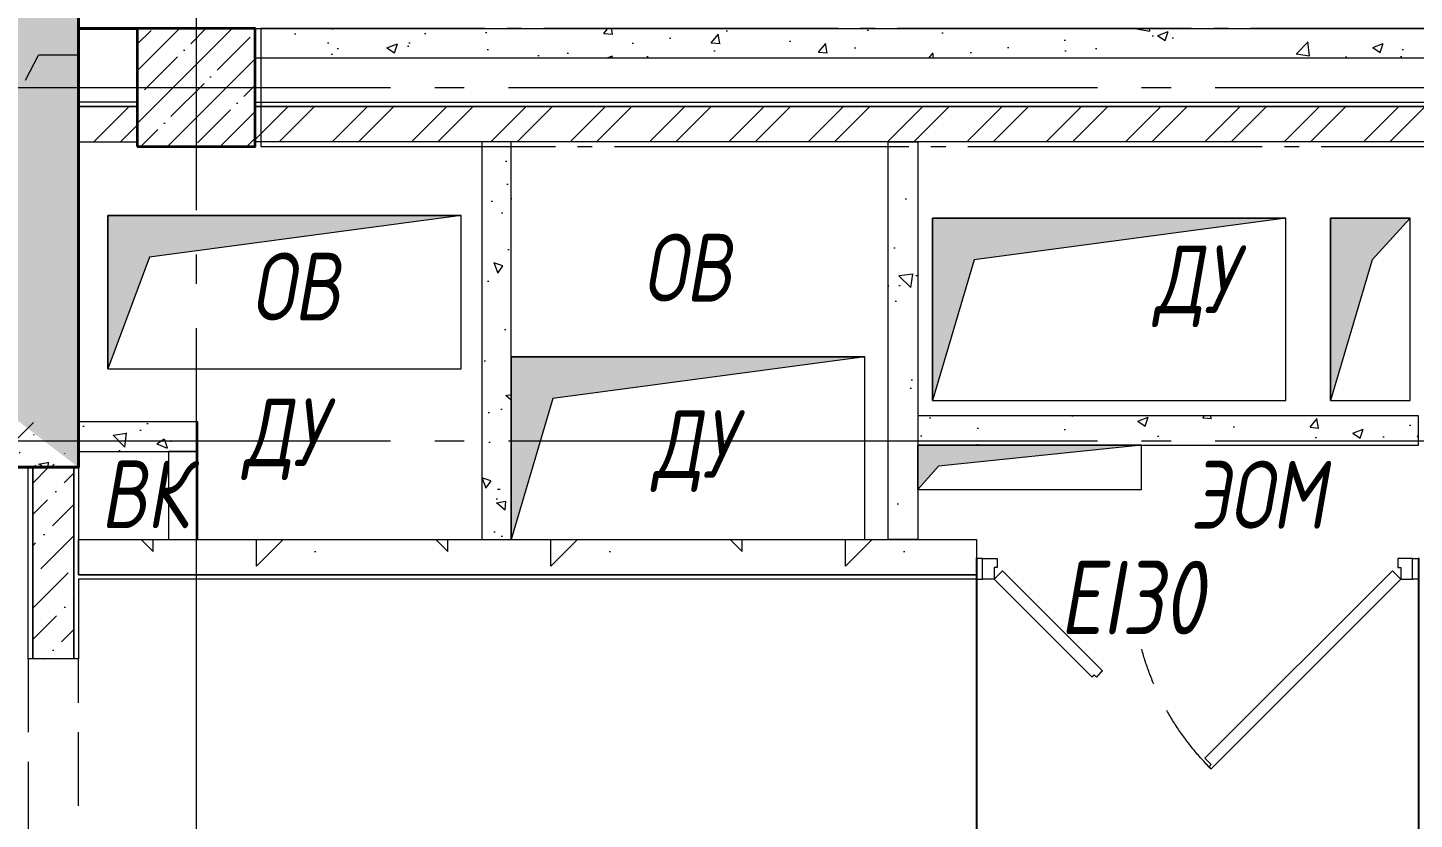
# Model space of a CAD drawing. Header units: millimetres. Extents: x -85420 to 1195317, y -69347 to 470418.
# Drawn here: x 441374 to 446082, y 56291 to 58979 of the extents above; entities that cross this region are included whole.
import ezdxf

# ---------------------------------------------------------------- set-up
doc = ezdxf.new("R2010")
doc.units = ezdxf.units.MM
for name, pattern in [('GOST2.303 6', [12, 8, -1.5, 1, -1.5]), ('ГОСТ 2.303 4', [7, 5, -2, 0]), ('ГОСТ 2.303 5', [24, 20, -1.5, 1, -1.5]), ('ГОСТ 2.303 6', [12, 8, -1.5, 1, -1.5]), ('осевая', [50.800000000000004, 31.75, -6.35, 6.35, -6.35])]:
    doc.linetypes.add(name, pattern=pattern)
for name, color, linetype, lineweight in [('!М_Двери_ЭОМ', 7, 'Continuous', 15), ('!М_Отверстия в перекрытиях', 253, 'Continuous', 15), ('!М_Перегородки_пеноблок', 7, 'Continuous', 20), ('!ФС_Проемы_двери', 7, 'ГОСТ 2.303 4', 15), ('!ФС_Ригели_балки', 251, 'ГОСТ 2.303 6', 15), ('+АР_Осевые линии', 252, 'GOST2.303 6', 9), ('+АР_Стены внутренние', 250, 'Continuous', 18), ('АР_Колонны', 5, 'Continuous', 35), ('АР_колонны штриховка', 193, 'Continuous', 5), ('АР_штриховка несущих стен', 250, 'Continuous', 0), ('Колонны', 7, 'Continuous', 25), ('СПДС_+АР_Стены', 250, 'Continuous', 20), ('СПДС_РАЗМЕРЫ', 252, 'Continuous', 0), ('стены', 7, 'Continuous', 40), ('ТОНКАЯ', 253, 'Continuous', 0)]:
    doc.layers.add(name, color=color, linetype=linetype, lineweight=lineweight)
doc.layers.add('ОСИ', color=7, linetype='осевая', lineweight=13, true_color=0x999999)
doc.layers.add('ПБ_граница', color=7, linetype='ГОСТ 2.303 4', lineweight=40, true_color=0xdb0000)
doc.styles.add('ГОСТ 2.304', font='CS_Gost2304.shx', dxfattribs={"oblique": 10})
doc.dimstyles.new('СПДС', dxfattribs={"dimscale": 100, "dimtxt": 2.5, "dimasz": 2.5, "dimexe": 2, "dimexo": 0.625, "dimgap": 1, "dimtad": 1, "dimdec": 0, "dimrnd": 5, "dimtxsty": 'ГОСТ 2.304', "dimblk": 'OBLIQUE', "dimblk1": 'OBLIQUE', "dimblk2": 'OBLIQUE', "dimcen": 2.5, "dimdle": 2, "dimadec": 0, "dimazin": 2, "dimtfac": 0.75, "dimtdec": 4, "dimtmove": 1, "dimatfit": 3, "dimfxl": 1, "dimtfill": 1, "dimtolj": 1, "dimarcsym": 1})
pattern_1 = [(140, (5.93523210538777e-14, 1.00000000000006), (31.87817107780613, 364.369337992008), [38.1, -419.1]), (85, (5.93523210538777e-14, 1.00000000000006), (-382.1136904780703, -70.48684284993872), [30.48, -335.28116834]), (190.4514446999999, (2.656507000000055, 31.36401400000006), (-350.2355038243903, 293.8824941807065), [32.38001759999999, -356.1804891999999]), (136.1842, (-101.5999999999999, 1.000000000000045), (84.08465586545422, 542.1580817842598), [57.14999999999998, -628.6499999999996]), (186.6355576099999, (-94.59299999999998, 46.17980000000005), (-494.8522491954431, 474.808268103006), [48.57004627999999, -534.2712163199999]), (81.18415116999998, (-101.5999999999999, 1.000000000000045), (-494.8522491710653, 474.8082681299541), [45.71993414, -502.91946384]), (111, (-76.19999999999997, 51.80000000000004), (204.5303963741752, 303.2287825382651), [38.09999999999999, -419.0999999999999]), (55.99999999999997, (-76.19999999999997, 51.80000000000004), (-368.3759322446385, 123.6040566952941), [30.47999999999999, -335.2799999999999]), (161.451445, (-59.15580019999995, 77.06906520000004), (-163.8455377718105, 426.8328385574323), [32.38001759999997, -356.1798751999997]), (127.5, (5.93523210538777e-14, 1.00000000000006), (-169.1100777463062, 6.177206501183609), [0, -331.216, 0, -340.36, 0, -336.55]), (97.49999999999996, (5.93523210538777e-14, 1.00000000000006), (-200.361149636239, 133.6393250206115), [0, -194.056, 0, -323.5959999999999, 0, -128.27]), (57.49999999999999, (7.497730110388003e-14, -112.2839999999999), (11.45748798534685, 271.1811903337428), [0, -127, 0, -396.24, 0, -525.7799999999999]), (47.5, (8.19840186150918e-14, -163.0839999999999), (-50.8529820666661, 296.2583627720361), [0, -165.1, 0, -263.1439999999999, 0, -373.3799999999999])]
pattern_2 = [(49.99999999999999, (1.00000000000006, 5.946736380903647e-14), (364.369337992008, -31.87817107780618), [38.1, -419.1]), (355, (1.00000000000006, 5.946736380903647e-14), (-70.48684284993867, 382.1136904780703), [30.48, -335.28116834]), (100.4514446999999, (31.36401400000006, -2.656506999999941), (293.8824941807065, 350.2355038243902), [32.38001759999999, -356.1804891999999]), (46.18419999999995, (1.000000000000062, 101.6000000000001), (542.1580817842598, -84.08465586545431), [57.14999999999998, -628.6499999999997]), (96.63555760999995, (46.17980000000006, 94.59300000000007), (474.8082681030061, 494.852249195443), [48.57004627999999, -534.2712163199999]), (351.18415117, (1.000000000000062, 101.6000000000001), (474.8082681299541, 494.8522491710652), [45.71993414, -502.91946384]), (20.99999999999998, (51.80000000000005, 76.20000000000007), (303.228782538265, -204.5303963741752), [38.09999999999999, -419.1]), (326, (51.80000000000005, 76.20000000000007), (123.6040566952942, 368.3759322446385), [30.47999999999999, -335.2799999999999]), (71.45144499999996, (77.06906520000005, 59.15580020000006), (426.8328385574323, 163.8455377718105), [32.38001759999998, -356.1798751999998]), (37.49999999999999, (1.00000000000006, 5.946736380903647e-14), (6.177206501183637, 169.1100777463062), [0, -331.216, 0, -340.36, 0, -336.55]), (7.499999999999953, (1.00000000000006, 5.946736380903647e-14), (133.6393250206115, 200.361149636239), [0, -194.056, 0, -323.5959999999999, 0, -128.27]), (327.5, (-112.2839999999999, 6.205984038363095e-14), (271.1811903337428, -11.45748798534689), [0, -127, 0, -396.24, 0, -525.7799999999999]), (317.5, (-163.0839999999999, 6.322238593277649e-14), (296.2583627720361, 50.85298206666605), [0, -165.1, 0, -263.1439999999999, 0, -373.3799999999999])]
pattern_3 = [(45, (0, 0), (0, -269.4076836320747), []), (45, (5792.260000000001, -5971.880000000001), (-269.4076836320747, 0), [])]

# ---------------------------------------------------------------- blocks, each defined once
blk = doc.blocks.new('_Oblique')
at = {"color": 0, "linetype": 'ByBlock', "lineweight": -2}
blk.add_line((-0.5, -0.5), (0.5, 0.5), dxfattribs=at)
blk = doc.blocks.new('*D326')
at = {"layer": 'Defpoints', "color": 0, "ltscale": 100, "transparency": 16777216}
for p in [(444596.4014761783, 57241.4152099858), (446096.3655150173, 57241.4152099858), (446096.3655150173, 55841.4152099858)]:
    blk.add_point(p, dxfattribs=at)
at = {"layer": 'СПДС_РАЗМЕРЫ', "color": 0, "lineweight": -2, "ltscale": 100, "transparency": 16777216}
for p, q in [((444596.4014761783, 57178.9152099858), (444596.4014761783, 55641.4152099858)), ((446096.3655150173, 57178.9152099858), (446096.3655150173, 55641.4152099858)), ((444396.4014761783, 55841.4152099858), (446296.3655150173, 55841.4152099858))]:
    blk.add_line(p, q, dxfattribs=at)
at = {"layer": 'СПДС_РАЗМЕРЫ', "color": 0, "lineweight": -2, "ltscale": 100, "transparency": 16777216, "xscale": 250, "yscale": 250, "zscale": 250, "rotation": 180}
blk.add_blockref('_Oblique', (444596.4014761783, 55841.4152099858), dxfattribs=at)
at = {"layer": 'СПДС_РАЗМЕРЫ', "color": 0, "lineweight": -2, "ltscale": 100, "transparency": 16777216, "xscale": 250, "yscale": 250, "zscale": 250}
blk.add_blockref('_Oblique', (446096.3655150173, 55841.4152099858), dxfattribs=at)
at = {"layer": 'СПДС_РАЗМЕРЫ', "color": 0, "ltscale": 100, "transparency": 16777216, "insert": (445346.3834955978, 56071.59287959091), "char_height": 250, "attachment_point": 5, "style": 'ГОСТ 2.304', "bg_fill": 3, "box_fill_scale": 1.1, "bg_fill_color": 256, "bg_fill_true_color": 13158600, "bg_fill_transparency": 0}
blk.add_mtext('\\A1;1500', dxfattribs=at)
blk = doc.blocks.new('*U259')
at = {"lineweight": 15}
h = blk.add_hatch(dxfattribs=at)
h.set_pattern_fill('AR-CONC', color=256, scale=2, angle=90)
h.set_pattern_definition(pattern_1)
h.paths.add_polyline_path([(5.949024856394093e-14, 5.939693181744587e-14), (3.566591466608315e-15, 405.5633194862236), (99.99999999999999, 405.5633194862236), (100.0000000000001, 7.328299957026333e-14)])
at = {"linetype": 'ByBlock', "ltscale": 100, "transparency": 33554687}
blk.add_lwpolyline([(5.949024856394093e-14, 5.949024856394088e-14), (3.551909734229945e-15, 405.5633194862236), (99.99999999999999, 405.5633194862236), (100.0000000000001, 7.328299957026333e-14)], close=True, dxfattribs=at)
blk = doc.blocks.new('*U254')
at = {"lineweight": 15}
h = blk.add_hatch(dxfattribs=at)
h.set_pattern_fill('AR-CONC', color=256, scale=2, angle=90)
h.set_pattern_definition(pattern_1)
h.paths.add_polyline_path([(100, 299.0700431769653), (100.0000000000001, 7.328299957026333e-14), (5.949024856394093e-14, 5.950795411990839e-14), (1.82354131794682e-14, 299.0700431769653)])
at = {"linetype": 'ByBlock', "ltscale": 100, "transparency": 33554687}
blk.add_lwpolyline([(5.949024856394093e-14, 5.949024856394088e-14), (1.82402621740409e-14, 299.0700431769653), (100, 299.0700431769653), (100.0000000000001, 7.328299957026333e-14)], close=True, dxfattribs=at)
blk = doc.blocks.new('*U143')
at = {"lineweight": 15}
h = blk.add_hatch(dxfattribs=at)
h.set_pattern_fill('AR-CONC', color=256, scale=2, angle=360)
h.set_pattern_definition(pattern_2)
h.paths.add_polyline_path([(6.039613253960852e-14, 5.949024856394087e-14), (5599.999999999999, -6.868117186087375e-14), (5599.999999999999, -100.0000000000001), (5.720177307349691e-14, -99.99999999999994)])
at = {"linetype": 'ByBlock', "ltscale": 100, "transparency": 33554687}
blk.add_lwpolyline([(5.949024856394085e-14, 5.949024856394087e-14), (5599.999999999999, -6.866437890091865e-14), (5599.999999999999, -100.0000000000001), (5.720177307349691e-14, -99.99999999999994)], close=True, dxfattribs=at)
blk = doc.blocks.new('*U84')
at = {"transparency": 33554559}
h = blk.add_hatch(color=256, dxfattribs=at)
h.dxf.hatch_style = 1
h.paths.add_polyline_path([(141.4213562373097, -141.4213562373093), (-1.278976924368181e-13, -620.0000000000003), (0, 0), (270.2646918143546, -8.025903854291805e-07)])
at = {"ltscale": 50}
blk.add_lwpolyline([(0, 0), (1.4210854715202e-14, -619.9999999999997), (270.2646918143546, -619.9999912997237), (270.2646918143546, -8.025903854327753e-07)], close=True, dxfattribs=at)
at = {"lineweight": 15}
blk.add_lwpolyline([(-1.27897692436818e-13, -620.0000000000001), (0, 0), (270.2646918143546, -8.025903854327753e-07), (141.4213562373097, -141.4213562373093)], close=True, dxfattribs=at)
blk = doc.blocks.new('*U81')
at = {"transparency": 33554559}
h = blk.add_hatch(color=256, dxfattribs=at)
h.dxf.hatch_style = 1
h.paths.add_polyline_path([(1200, -3.563574864529073e-06), (141.4213562373097, -141.4213562373093), (-1.321609488513786e-13, -620.0000000000002), (0, 4.135903062765138e-25)])
at = {"ltscale": 50}
blk.add_lwpolyline([(0, 0), (9.947598300641418e-15, -619.9999999999997), (1200, -619.9999940607082), (1200, -3.563574864529074e-06)], close=True, dxfattribs=at)
at = {"lineweight": 15}
blk.add_lwpolyline([(-1.321609488513786e-13, -620.0000000000001), (0, 0), (1200, -3.563574864529074e-06), (141.4213562373097, -141.4213562373093)], close=True, dxfattribs=at)
blk = doc.blocks.new('проем_преобразован_в_статический')
at = {"color": 7, "linetype": 'ГОСТ 2.303 4', "ltscale": 50}
blk.add_wipeout([(-1.1368683772161603e-13, 0), (-4.547473508864641e-13, -1550.0000000000152), (-170.00000710290647, -1550.0000000000152), (-170.00000710290612, 0)], dxfattribs=at)
at = {"linetype": 'ГОСТ 2.303 4', "ltscale": 50}
blk.add_lwpolyline([(-170.0000071029061, 3.055484829876501e-14), (-170.0000071029064, -1550.000000000015), (-3.157474282033978e-13, -1550.000000000015), (2.842170943040401e-14, -6.310887241768094e-30)], close=True, dxfattribs=at)
blk = doc.blocks.new('*U121')
at = {"transparency": 33554559}
h = blk.add_hatch(color=256, dxfattribs=at)
h.dxf.hatch_style = 1
h.paths.add_polyline_path([(0, -150), (0, 0), (760, -2.256930747526753e-06), (70.71067811865487, -70.71067811865464)])
at = {"ltscale": 50}
blk.add_lwpolyline([(0, 0), (1.13686837721616e-13, -149.9999999999995), (760, -149.999992754064), (760, -2.25693074753508e-06)], close=True, dxfattribs=at)
at = {"lineweight": 15}
blk.add_lwpolyline([(0, -150), (0, 0), (760, -2.25693074753508e-06), (70.71067811865487, -70.71067811865464)], close=True, dxfattribs=at)
blk = doc.blocks.new('*U120')
at = {"transparency": 33554559}
h = blk.add_hatch(color=256, dxfattribs=at)
h.dxf.hatch_style = 1
h.paths.add_polyline_path([(0, 4.135903062765138e-25), (1200, -3.563574864529073e-06), (141.4213562373097, -141.4213562373093), (-1.055822096418524e-13, -520.0000000000001)])
at = {"ltscale": 50}
blk.add_lwpolyline([(0, 0), (3.652633751016765e-14, -519.9999999999995), (1200, -519.9999940607082), (1200, -3.563574864529074e-06)], close=True, dxfattribs=at)
at = {"lineweight": 15}
blk.add_lwpolyline([(-1.055822096418524e-13, -520), (0, 0), (1200, -3.563574864529074e-06), (141.4213562373097, -141.4213562373093)], close=True, dxfattribs=at)
blk = doc.blocks.new('*U119')
at = {"transparency": 33554559}
h = blk.add_hatch(color=256, dxfattribs=at)
h.dxf.hatch_style = 1
h.paths.add_polyline_path([(0, 4.135903062765138e-25), (1200, -3.563574864529073e-06), (141.4213562373097, -141.4213562373093), (-1.321609488513786e-13, -620.0000000000002)])
at = {"ltscale": 50}
blk.add_lwpolyline([(0, 0), (9.947598300641418e-15, -619.9999999999997), (1200, -619.9999940607082), (1200, -3.563574864529073e-06)], close=True, dxfattribs=at)
at = {"lineweight": 15}
blk.add_lwpolyline([(-1.321609488513786e-13, -620.0000000000001), (0, 0), (1200, -3.563574864529073e-06), (141.4213562373097, -141.4213562373093)], close=True, dxfattribs=at)
blk = doc.blocks.new('*U133')
at = {"lineweight": 15}
h = blk.add_hatch(dxfattribs=at)
h.set_pattern_fill('AR-CONC', color=256, scale=2, angle=90)
h.set_pattern_definition(pattern_1)
edge = h.paths.add_edge_path()
edge.add_line((7.573064690121713e-29, 5.950795411990839e-14), (1.44449922259508e-13, 1349.97593569709))
edge.add_line((-100, 7.019043354056553e-14), (1.4210854715202e-14, 5.949024856394087e-14))
edge.add_line((-99.99999999999982, 1349.97593569709), (-100, -2.273736754432321e-13))
edge.add_line((1.444677710793485e-13, 1349.97593569709), (-99.9999999999998, 1349.97593569709))
at = {"linetype": 'ByBlock', "ltscale": 100, "transparency": 33554687}
blk.add_lwpolyline([(7.573064690121713e-29, 5.949024856394088e-14), (1.44449922259508e-13, 1349.97593569709), (-99.99999999999982, 1349.97593569709), (-100, 7.019043354056553e-14)], close=True, dxfattribs=at)
blk = doc.blocks.new('*U132')
at = {"lineweight": 15}
h = blk.add_hatch(dxfattribs=at)
h.set_pattern_fill('AR-CONC', color=256, scale=2, angle=90)
h.set_pattern_definition(pattern_1)
h.paths.add_polyline_path([(5.949024856394093e-14, 5.906386491005833e-14), (-1.26704202685346e-13, 1350), (99.99999999999984, 1350), (100.0000000000001, 7.328299957026333e-14)])
at = {"linetype": 'ByBlock', "ltscale": 100, "transparency": 33554687}
blk.add_lwpolyline([(5.949024856394093e-14, 5.949024856394088e-14), (-1.267118900214121e-13, 1350), (99.99999999999984, 1350), (100.0000000000001, 7.328299957026333e-14)], close=True, dxfattribs=at)
blk = doc.blocks.new('*U118')
at = {"lineweight": 15}
h = blk.add_hatch(dxfattribs=at)
h.set_pattern_fill('AR-CONC', color=256, scale=2, angle=360)
h.set_pattern_definition(pattern_2)
edge = h.paths.add_edge_path()
edge.add_line((1700, -3.363004319467677e-13), (1700, 99.99999999999964))
edge.add_line((5.928590951498336e-14, 1.189804971278818e-13), (1700, -3.363034979197652e-13))
edge.add_line((8.627166003733188e-14, 100.0000000000001), (5.949024856394088e-14, 1.13686837721616e-13))
edge.add_line((1700, 99.99999999999966), (2.273736754432321e-13, 100.0000000000001))
at = {"linetype": 'ByBlock', "ltscale": 100, "transparency": 33554687}
blk.add_lwpolyline([(5.949024856394088e-14, 1.189804971278818e-13), (1700, -3.363034979197653e-13), (1700, 99.99999999999966), (8.627166003733188e-14, 100.0000000000001)], close=True, dxfattribs=at)
blk = doc.blocks.new('дверь металл_преобразован_в_статический')
for p, q in [((-88.28427124746122, 28.28427124746122), (-427.670097836206, -311.1015553412844)), ((-391.6330803764904, -331.6330803764913), (-60, 0))]:
    blk.add_line(p, q)
for points in [[(-1499.964038839007, 0), (-1479.964038839007, 0), (-1479.964038839007, 69.99999999999818), (-1499.964038839007, 69.99999999999818)], [(-1439.964038839007, 0), (-1479.964038839007, 0), (-1479.964038839007, 69.99999999999818), (-1429.964038839007, 69.99999999999818), (-1429.964038839007, 40), (-1439.964038839007, 39.99999999999091)], [(-60, 0), (-20, 0), (-20, 69.99999999999818), (-70, 69.99999999999818), (-70, 40), (-60, 39.99999999999091)], [(0, 0), (-20, 0), (-20, 69.99999999999818), (0, 69.99999999999818)], [(-795.8151895588599, -644.1488492801473), (-1439.964038839007, 0), (-1411.679767591551, 28.28427124745576), (-775.2836645236584, -608.1118318204371), (-796.4968679592494, -629.3250352560271), (-788.744121746995, -637.0777814682824)], [(-60, 0), (-391.6330803764959, -331.6330803764859), (-398.7041481883589, -324.5620125646228), (-406.4568944006132, -332.3147587768772), (-427.670097836206, -311.1015553412844), (-88.28427124745576, 28.28427124745576)]]:
    blk.add_lwpolyline(points, close=True)
at = {"linetype": 'ГОСТ 2.303 4', "ltscale": 50}
for centre, radius, start, end in [((-1439.964038839007, 0), 910.9640388390071, 315, 0.628970276015168), ((-60, 0), 480.0682020074355, 178.8064211800575, 223.8064211800941)]:
    blk.add_arc(centre, radius, start, end, dxfattribs=at)
blk = doc.blocks.new('Колонна 400х400')
at = {"layer": 'АР_колонны штриховка'}
h = blk.add_hatch(dxfattribs=at)
h.set_pattern_fill('ANSI35', color=256, scale=20)
h.set_pattern_definition([(45, (-139655.8754315234, -114865.3000987881), (-89.80256121069154, 89.80256121069154), []), (45, (-139566.0728315234, -114865.3000987881), (-89.80256121069154, 89.80256121069154), [158.75, -31.75, 0, -31.75])])
h.paths.add_polyline_path([(-6.676418706774712e-08, 3.284076228737831e-07), (399.9999999332358, 3.284076228737831e-07), (399.9999999332358, 400.0000003284076), (-6.676418706774712e-08, 400.0000003284076)])
at = {"layer": 'АР_Колонны'}
blk.add_lwpolyline([(0, 0), (400, 0), (400, 400), (0, 400)], close=True, dxfattribs=at)
blk = doc.blocks.new('*U49')
at = {"linetype": 'ГОСТ 2.303 5', "ltscale": 50}
blk.add_lwpolyline([(5560, 400), (0, 400), (0, 0), (5560, 1.818989403545856e-12)], close=True, dxfattribs=at)
blk = doc.blocks.new('Из_буфера30619')
blk.add_blockref('*U49', (0, -11999.99999998813))
blk = doc.blocks.new('обследование 2 этаж 1245')
at = {"layer": 'ТОНКАЯ', "ltscale": 100}
for p, q in [((360, -12500), (360, -12650)), ((180, -12735), (225, -12650)), ((360, -12650), (225, -12650)), ((360, -12760), (360, -12650)), ((-75, -12760), (360, -12760)), ((20, -12760), (360, -12760)), ((360, -12760), (360, -14050)), ((360, -14050), (160, -14050))]:
    blk.add_line(p, q, dxfattribs=at)
blk = doc.blocks.new('A$C314F1C93')
at = {"layer": '+АР_Осевые линии', "linetype": 'ГОСТ 2.303 5', "lineweight": 0, "ltscale": 100}
blk.add_line((11540.00000000047, 64233.04186645093), (11540.00000000047, -9232.622227149745), dxfattribs=at)
for points in [[(-4199.99999999968, 43449.99999999988), (75280.00000000006, 43449.99999999988)], [(-4199.99999999968, 42249.99999999988), (75280.00000000006, 42249.99999999988)]]:
    blk.add_lwpolyline(points, dxfattribs=at)

msp = doc.modelspace()

# ---------------------------------------------------------------- block references
at = {"layer": 'ОСИ', "ltscale": 40}
msp.add_blockref('A$C314F1C93', (430406.3725916118, 15326.41521031433, 4.999999999999952e-09), dxfattribs=at)

# ---------------------------------------------------------------- next in the draw order: hatches: boundary and pattern name
at = {"layer": 'АР_штриховка несущих стен', "lineweight": 0}
h = msp.add_hatch(dxfattribs=at)
h.set_pattern_fill('FP_1', color=256, angle=90, style=0, pattern_type=2)
h.set_pattern_definition([(225, (219368.7395056369, 445917.9367795632), (212.1320343559643, -212.1320343559643), [300.0000000000001, -50.00000000000001, 10, -50.00000000000001]), (225, (219156.7395056369, 445917.9367795632), (212.1320343559643, -212.1320343559643), []), (140, (219368.7395056369, 445917.9367795632), (31.37586718776049, 358.6306040025252), [37.5, -412.5]), (85, (219368.7395056369, 445917.9367795632), (-376.0956830054848, -69.37609840310986), [30, -330]), (190.4509999999995, (219371.3545056368, 445947.8227795631), (-344.7173363236747, 289.2568028982388), [31.87000000000002, -350.571]), (136.184, (219268.7395056369, 445917.9367795632), (82.7614966388627, 533.6199696404694), [56.25, -618.75]), (186.6359999999994, (219275.6365056369, 445962.4047795633), (-487.0622145359652, 467.3284015511165), [47.80499999999993, -525.8559999999989]), (81.18399999999997, (219268.7395056369, 445917.9367795632), (-487.0580492787813, 467.332636044979), [45, -495]), (111, (219293.7395056367, 445967.9367795632), (201.3095187061823, 298.4540715877155), [37.5, -412.5]), (55.99999999999996, (219293.7395056367, 445967.9367795632), (-362.5748960476324, 121.657102386374), [29.99999999999998, -329.9999999999997]), (161.451, (219310.5155056368, 445992.8077795632), (-161.2620949745204, 420.1119811543452), [31.87, -350.571]), (127.5, (219368.7395056369, 445917.9367795632), (-166.4469269156558, 6.079927658645317), [3.353, -322.647, 3.353, -331.647, -331.25]), (127.5, (219368.7395056369, 445917.9367795632), (-166.4469269156558, 6.079927658645317), [-661, 3.353, -327.897]), (97.5, (219368.7395056369, 445917.9367795632), (-197.2058559411801, 131.5347687210744), [3.352999999999998, -187.6469999999999, 3.352999999999998, -315.1469999999997, -126.2499999999999]), (97.5, (219368.7395056369, 445917.9367795632), (-197.2058559411801, 131.5347687210744), [-509.4999999999997, 3.352999999999998, -122.8969999999999]), (57.49999999999998, (219368.7395056369, 445806.4367795632), (11.27743586718989, 266.9112180862045), [3.35299999999999, -121.6469999999997, 3.35299999999999, -386.6469999999987, -517.4999999999975]), (57.49999999999998, (219368.7395056369, 445806.4367795632), (11.27743586718989, 266.9112180862045), [-514.9999999999975, 3.35299999999999, -514.1469999999974]), (47.49999999999999, (219368.7395056369, 445756.4367795632), (-50.05249116615892, 291.5930846711931), [3.353, -159.147, 3.353, -255.647, -367.5]), (47.49999999999999, (219368.7395056369, 445756.4367795632), (-50.05249116615892, 291.5930846711931), [-421.5, 3.353, -364.147])])
h.paths.add_polyline_path([(442311.3725916803, 71676.4152099858), (441046.372591679, 71676.4152099858), (441046.372591679, 57986.4152099858), (441546.372591679, 71176.4152099858), (441046.372591679, 57986.4152099858), (440896.372591679, 57986.4152099858), (441546.37259168, 57486.4152099858), (441546.372591679, 71176.4152099858), (441546.372591679, 71176.4152099858), (441546.372591679, 71176.4152099858), (442311.3725916803, 71176.4152099858)])
h = msp.add_hatch(dxfattribs=at)
h.set_pattern_fill('FP_1', color=256, angle=90, style=0, pattern_type=2)
h.set_pattern_definition([(225, (219368.7395056369, 445917.9367795632), (212.1320343559643, -212.1320343559643), [300.0000000000001, -50.00000000000001, 10, -50.00000000000001]), (225, (219156.7395056369, 445917.9367795632), (212.1320343559643, -212.1320343559643), []), (140, (219368.7395056369, 445917.9367795632), (31.37586718776049, 358.6306040025252), [37.5, -412.5]), (85, (219368.7395056369, 445917.9367795632), (-376.0956830054848, -69.37609840310988), [30, -330]), (190.4509999999995, (219371.3545056368, 445947.8227795631), (-344.7173363236747, 289.2568028982387), [31.87000000000002, -350.571]), (136.184, (219268.7395056369, 445917.9367795632), (82.7614966388627, 533.6199696404694), [56.25, -618.75]), (186.6359999999994, (219275.6365056369, 445962.4047795633), (-487.0622145359653, 467.3284015511165), [47.80499999999993, -525.8559999999989]), (81.18399999999997, (219268.7395056369, 445917.9367795632), (-487.0580492787813, 467.332636044979), [45, -495]), (111, (219293.7395056367, 445967.9367795632), (201.3095187061823, 298.4540715877155), [37.5, -412.5]), (55.99999999999996, (219293.7395056367, 445967.9367795632), (-362.5748960476323, 121.6571023863739), [29.99999999999998, -329.9999999999997]), (161.451, (219310.5155056368, 445992.8077795632), (-161.2620949745204, 420.1119811543452), [31.87, -350.571]), (127.5, (219368.7395056369, 445917.9367795632), (-166.4469269156558, 6.079927658645317), [3.353, -322.647, 3.353, -331.647, -331.25]), (127.5, (219368.7395056369, 445917.9367795632), (-166.4469269156558, 6.079927658645317), [-661, 3.353, -327.897]), (97.5, (219368.7395056369, 445917.9367795632), (-197.2058559411801, 131.5347687210744), [3.352999999999998, -187.6469999999999, 3.352999999999998, -315.1469999999997, -126.2499999999999]), (97.5, (219368.7395056369, 445917.9367795632), (-197.2058559411801, 131.5347687210744), [-509.4999999999997, 3.352999999999998, -122.8969999999999]), (57.49999999999998, (219368.7395056369, 445806.4367795632), (11.27743586718989, 266.9112180862045), [3.35299999999999, -121.6469999999997, 3.35299999999999, -386.6469999999987, -517.4999999999975]), (57.49999999999998, (219368.7395056369, 445806.4367795632), (11.27743586718989, 266.9112180862045), [-514.9999999999975, 3.35299999999999, -514.1469999999974]), (47.49999999999999, (219368.7395056369, 445756.4367795632), (-50.05249116615892, 291.5930846711931), [3.353, -159.147, 3.353, -255.647, -367.5]), (47.49999999999999, (219368.7395056369, 445756.4367795632), (-50.05249116615892, 291.5930846711931), [-421.5, 3.353, -364.147])])
h.paths.add_polyline_path([(440876.372591679, 57486.4152099858), (441546.37259168, 57486.4152099858), (441046.372591679, 57986.4152099858), (440876.372591679, 57986.4152099858)])
at = {"layer": 'СПДС_+АР_Стены', "lineweight": 15, "ltscale": 100}
h = msp.add_hatch(dxfattribs=at)
h.set_pattern_fill('КИРПИЧ', color=1, scale=20, style=0, pattern_type=2)
h.set_pattern_definition(pattern_3)
h.paths.add_polyline_path([(441746.372591679, 58711.41520998569), (441546.3725916799, 58711.41520998569), (441546.3725916799, 58591.41520998569), (441746.372591679, 58591.41520998569)], flags=0)
h = msp.add_hatch(dxfattribs=at)
h.set_pattern_fill('КИРПИЧ', color=1, scale=20, style=0, pattern_type=2)
h.set_pattern_definition(pattern_3)
h.paths.add_polyline_path([(442146.372591679, 58711.4152099858), (446246.3655150173, 58711.4152099858), (446246.3655150173, 58591.4152099858), (442146.372591679, 58591.4152099858)], flags=0)

# ---------------------------------------------------------------- next in the draw order: linework, layer by layer
at = {"layer": 'СПДС_+АР_Стены', "ltscale": 100}
for points in [[(441546.3725916799, 58711.41520998569), (441746.372591679, 58711.41520998569), (441746.372591679, 58726.41520998569), (441546.3725916799, 58726.41520998569), (441546.3725916799, 58711.41520998569)], [(441746.372591679, 58711.41520998569), (441546.3725916799, 58711.41520998569), (441546.3725916799, 58591.41520998569), (441746.372591679, 58591.41520998569), (441746.372591679, 58711.41520998569)]]:
    msp.add_lwpolyline(points, close=True, dxfattribs=at)
for points in [[(446246.3655150173, 58711.4152099858), (442146.372591679, 58711.4152099858), (442146.372591679, 58726.4152099858), (446246.3655150173, 58726.4152099858)], [(446246.3655150173, 58591.4152099858), (442146.372591679, 58591.4152099858), (442146.372591679, 58711.4152099858), (446246.3655150173, 58711.4152099858)]]:
    msp.add_lwpolyline(points, dxfattribs=at)
at = {"layer": 'стены', "ltscale": 100, "elevation": 4.999999999999952e-09}
for points in [[(441946.3725916803, 71176.4152099858), (441546.372591679, 71176.4152099858), (441546.37259168, 57486.4152099858), (440876.372591679, 57486.4152099858), (440876.372591679, 57986.4152099858), (441046.372591679, 57986.4152099858), (441046.372591679, 71676.4152099858), (442311.3725905094, 71676.4239078718)], [(441746.372591679, 58976.4152099858), (441546.372591679, 58976.4152099858)]]:
    msp.add_lwpolyline(points, dxfattribs=at)

# ---------------------------------------------------------------- next in the draw order: block references
at = {"layer": '!М_Двери_ЭОМ', "color": 0, "xscale": -1}
msp.add_blockref('дверь металл_преобразован_в_статический', (444596.4014761783, 57106.4152099858), dxfattribs=at)
at = {"layer": '!М_Отверстия в перекрытиях'}
for name, p in [('*U120', (441646.0614210084, 58341.35408368264)), ('*U81', (444446.3723536049, 58332.86258387612, 4.999999999999952e-09)), ('*U84', (445798.0076057806, 58332.86257977795, 4.999999999999952e-09)), ('*U119', (443016.3654395891, 57861.4152099858)), ('*U121', (444396.3654395893, 57561.41521250759))]:
    msp.add_blockref(name, p, dxfattribs=at)
at = {"layer": '!М_Перегородки_пеноблок'}
for name, p in [('*U143', (442146.372591679, 58976.4152099858, 4.999999999999952e-09)), ('*U133', (443016.3895793201, 57241.43927428871)), ('*U132', (444296.3655150173, 57241.4152099858)), ('*U118', (444396.3655150173, 57561.4152099858))]:
    msp.add_blockref(name, p, dxfattribs=at)
at = {"layer": '!М_Перегородки_пеноблок', "xscale": -1}
for name, p, rotation in [('*U259', (441546.37259168, 57540.48525316278, 4.999999999999952e-09), 269.9999999999999), ('*U254', (441851.9359111662, 57540.48525316277), 180)]:
    msp.add_blockref(name, p, dxfattribs=dict(at, rotation=rotation))
at = {"layer": '!ФС_Ригели_балки'}
msp.add_blockref('Из_буфера30619', (442166.3723536048, 70576.41524488508, 4.999999999999952e-09), dxfattribs=at)
at = {"layer": 'Колонны'}
msp.add_blockref('Колонна 400х400', (441746.372591679, 58576.4152099858, 4.999999999999952e-09), dxfattribs=at)
at = {"layer": 'ТОНКАЯ', "ltscale": 200}
msp.add_blockref('обследование 2 этаж 1245', (441186.372591679, 71536.4152099858, 4.999999999999952e-09), dxfattribs=at)

# ---------------------------------------------------------------- next in the draw order: texts
at = {"layer": '!М_Отверстия в перекрытиях', "ltscale": 50, "char_height": 230, "attachment_point": 5, "line_spacing_factor": 0.648, "style": 'ГОСТ 2.304'}
for s, insert, width in [('ОВ', (443612.5354789703, 58164.44250021491), 506.242801135757), ('ДУ', (445338.8115110886, 58101.12617031788, 4.999999999999952e-09), 850.0003899689782), ('ОВ', (442282.6798177848, 58100.18199706986), 506.242801135757), ('ДУ', (442246.0614210085, 57581.4152100865), 654.3730268260715), ('ДУ', (443636.0614191081, 57541.41521200514), 654.3730268260715), ('ВК', (441770.0051692127, 57394.73747222897, 2.190265656817621e-09), 506.242801135757), ('ЭОМ', (445551.3532585222, 57393.05122319455, 4.999999999999952e-09), 1461.554799337728)]:
    msp.add_mtext(s, dxfattribs=dict(at, insert=insert, width=width))

# ---------------------------------------------------------------- next in the draw order: block references
at = {"layer": '!ФС_Проемы_двери'}
msp.add_blockref('проем_преобразован_в_статический', (441546.3725952314, 56836.40757518786), dxfattribs=at)

# ---------------------------------------------------------------- next in the draw order: dimensions: what is measured, and where the dimension line sits
at = {"layer": 'СПДС_РАЗМЕРЫ', "ltscale": 100}
dim = msp.add_linear_dim(base=(446096.3655150173, 55841.4152099858, 4.999999999999952e-09), p1=(444596.4014761783, 57241.4152099858, 4.999999999999952e-09), p2=(446096.3655150173, 57241.4152099858, 4.999999999999952e-09), dimstyle='СПДС', dxfattribs=at)
dim.commit()
dim.dimension.update_dxf_attribs({"geometry": '*D326', "text_midpoint": (445346.3834955978, 56071.59287959091, 4.999999999999952e-09)})

# ---------------------------------------------------------------- next in the draw order: hatches: boundary and pattern name
at = {"layer": '!М_Перегородки_пеноблок', "ltscale": 100}
h = msp.add_hatch(dxfattribs=at)
h.set_pattern_fill('БЕТОННАЯ ПОДГОТОВКА', color=256, scale=100, style=0, pattern_type=2)
h.set_pattern_definition([(45, (150, 150), (0, 1000.000000019025), [141.4, -282.8, 70.7, -424.3000000000001, 141.4, -353.6135624]), (135, (800.0000000000001, 200), (-1000.000000019025, 8.881784197001254e-14), [141.4, -212.1, 70.7, -353.6000000000001, 141.4, -495.0135624]), (63.43494882, (0, 0), (5.099862754320839e-08, 1000.000000000094), [111.8, -447.2, 111.8, -447.233989, 0, 0]), (116.5650512, (0, 0), (-4.000643816226557e-07, 1000.000000000094), [111.8, -447.2000000000001, 111.8, -447.2339890000001, 0, 0]), (0, (0, 100), (0, 1000), [50.00000000000001, -400.0000000000001, 100, -400.0000000000001, 50.00000000000001, 0]), (0, (0, 250), (0, 1000), [-150, 100, -400.0000000000001, 0, -350.0000000000001, 0]), (0, (0, 300.0000000000001), (0, 1000), [-400.0000000000001, 0, -300.0000000000001, 100, -200, 0]), (0, (0, 450.0000000000001), (0, 1000), [-200, 0, -250, 100, -450.0000000000001, 0]), (0, (0, 600.0000000000001), (0, 1000), [-200, 100, -400.0000000000001, 100, -200, 0]), (0, (0, 850.0000000000001), (0, 1000), [-150, 100, -200, 0, -550.0000000000001, 0]), (0, (0, 900.0000000000001), (0, 1000), [-200, 0, -600.0000000000001, 100, -100, 0]), (90, (50.00000000000001, 200), (-1000, 6.123233995736768e-14), [-300.0000000000001, 0, -300.0000000000001, 0, -400.0000000000001, 0]), (90, (150, 0), (-1000, 6.123233995736768e-14), [-150, 100, -400.0000000000001, 0, -350.0000000000001, 0]), (90, (250, 0), (-1000, 6.123233995736768e-14), [-400.0000000000001, 0, -350.0000000000001, 100, -150, 0]), (90, (800.0000000000001, 0), (-1000, 6.123233995736768e-14), [-200, 100, -500.0000000000001, 100, -100, 0]), (90, (100, 100), (-1000, 6.123233995736768e-14), [-300.0000000000001, 0, -350.0000000000001, 0, -350.0000000000001, 0]), (90, (200, 100), (-1000, 6.123233995736768e-14), [-250, 0, -550.0000000000001, 0, -200, 0]), (90, (300.0000000000001, 150), (-1000, 6.123233995736768e-14), [-500.0000000000001, 0, -150, 0, -350.0000000000001, 0]), (90, (350.0000000000001, 50.00000000000001), (-1000, 6.123233995736768e-14), [-450.0000000000001, 0, -200, 0, -250, 0]), (90, (450.0000000000001, 200), (-1000, 6.123233995736768e-14), [-400.0000000000001, 0, -150, 0, -400.0000000000001, 0]), (90, (500.0000000000001, 250), (-1000, 6.123233995736768e-14), [-450.0000000000001, 0, -200, 0, -350.0000000000001, 0]), (90, (550.0000000000001, 0), (-1000, 6.123233995736768e-14), [-600.0000000000001, 0, -250, 0, -150, 0]), (90, (600.0000000000001, 150), (-1000, 6.123233995736768e-14), [-200, 0, -400.0000000000001, 0, -400.0000000000001, 0]), (90, (650.0000000000001, 100), (-1000, 6.123233995736768e-14), [-450.0000000000001, 0, -250, 0, -300.0000000000001, 0]), (90, (700.0000000000001, 50.00000000000001), (-1000, 6.123233995736768e-14), [-400.0000000000001, 0, -300.0000000000001, 0, -300.0000000000001, 0]), (90, (800.0000000000001, 100), (-1000, 6.123233995736768e-14), [-300.0000000000001, 0, -300.0000000000001, 0, -400.0000000000001, 0]), (90, (900.0000000000001, 150), (-1000, 6.123233995736768e-14), [-400.0000000000001, 0, -200, 0, -400.0000000000001, 0]), (90, (950.0000000000001, 200), (-1000, 6.123233995736768e-14), [-150, 0, -600.0000000000001, 0, -250, 0])])
h.paths.add_polyline_path([(441546.372591679, 57241.4152099858), (444596.4014761783, 57241.4152099858), (444596.4014761783, 57121.4152099858), (441546.372591679, 57121.4152099858)], flags=0)
at = {"layer": '+АР_Стены внутренние', "lineweight": 0, "ltscale": 100}
h = msp.add_hatch(dxfattribs=at)
h.set_pattern_fill('БЕТОН И ИЗДЕЛИЯ ИЗ НЕГО', color=256, scale=30, style=0, pattern_type=2)
h.set_pattern_definition([(45, (0, 0), (39.77475644174331, 145.8407736197254), [187.5, -40.50000000000001, 0, -40.50000000000001])])
h.paths.add_polyline_path([(441531.37259168, 57486.4152099858), (441531.37259168, 56836.40757518786), (441391.37259168, 56836.40757518786), (441391.37259168, 57486.4152099858)], flags=0)

# ---------------------------------------------------------------- next in the draw order: linework, layer by layer
at = {"layer": '!М_Перегородки_пеноблок', "ltscale": 100}
msp.add_lwpolyline([(441546.372591679, 57241.4152099858), (444596.4014761783, 57241.4152099858), (444596.4014761783, 57121.4152099858), (441546.372591679, 57121.4152099858)], close=True, dxfattribs=at)
msp.add_lwpolyline([(441546.372591679, 57121.4152099858), (444596.4014761783, 57121.4152099858), (444596.4014761783, 57106.4152099858), (441546.372591679, 57106.4152099858)], dxfattribs=at)
at = {"layer": '+АР_Стены внутренние', "ltscale": 100}
for points in [[(441391.37259168, 57486.4152099858), (441391.37259168, 56836.40757518786), (441376.37259168, 56836.40757518786), (441376.37259168, 57486.4152099858), (441391.37259168, 57486.4152099858)], [(441531.37259168, 57486.4152099858), (441531.37259168, 56836.40757518786), (441391.37259168, 56836.40757518786), (441391.37259168, 57486.4152099858)]]:
    msp.add_lwpolyline(points, close=True, dxfattribs=at)
msp.add_lwpolyline([(441546.372591679, 57106.4152099858), (441546.37259168, 56836.40757518786), (441531.37259168, 56836.40757518786), (441531.37259168, 57486.4152099858), (441546.37259168, 57486.4152099858), (441546.372591679, 57121.4152099858)], dxfattribs=at)

# ---------------------------------------------------------------- next in the draw order: texts
at = {"layer": 'ПБ_граница', "linetype": 'ByBlock', "lineweight": 0, "ltscale": 100, "insert": (445123.1206971467, 57043.97074892372, 9.999999999999904e-09), "char_height": 250, "width": 1, "attachment_point": 5, "style": 'ГОСТ 2.304', "bg_fill": 3, "box_fill_scale": 1.2, "bg_fill_color": 1, "bg_fill_transparency": 0}
msp.add_mtext('EI30', dxfattribs=at)

doc.saveas('drawing.dxf')
